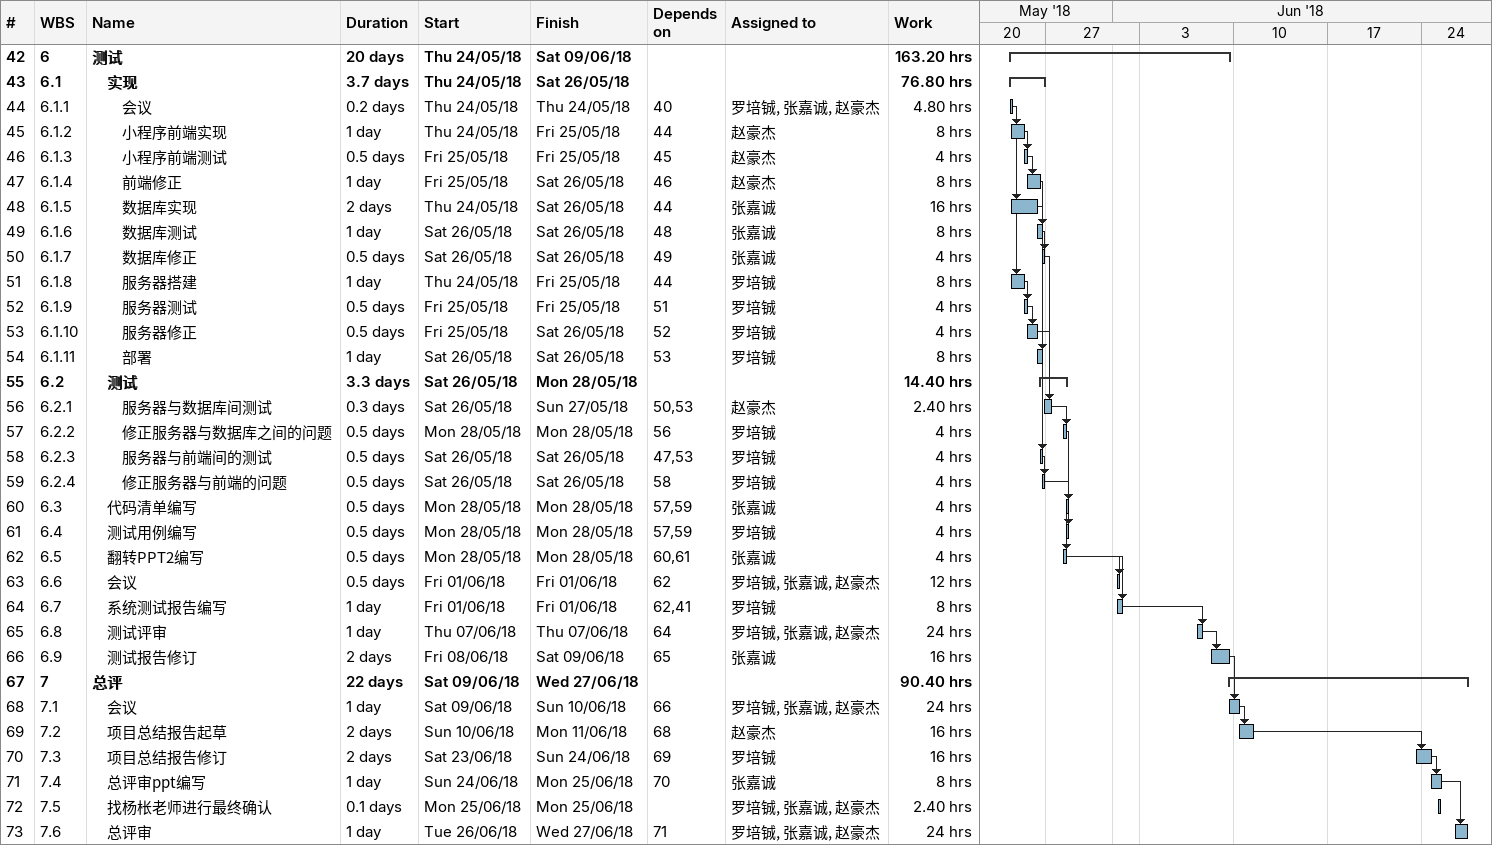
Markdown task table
| ID | WBS | Task | Duration | Start | Finish | Predecessors | Resources | Work (h) |
|---|---|---|---|---|---|---|---|---|
| 42 | 6 | **测试** | 20d | 2018-05-24 | 2018-06-09 |  |  | 163.20 |
| 43 | 6.1 | **实现** | 3.7d | 2018-05-24 | 2018-05-26 |  |  | 76.80 |
| 44 | 6.1.1 | 会议 | 0.2d | 2018-05-24 | 2018-05-24 | 40 | 罗培铖, 张嘉诚, 赵豪杰 | 4.80 |
| 45 | 6.1.2 | 小程序前端实现 | 1d | 2018-05-24 | 2018-05-25 | 44 | 赵豪杰 | 8 |
| 46 | 6.1.3 | 小程序前端测试 | 0.5d | 2018-05-25 | 2018-05-25 | 45 | 赵豪杰 | 4 |
| 47 | 6.1.4 | 前端修正 | 1d | 2018-05-25 | 2018-05-26 | 46 | 赵豪杰 | 8 |
| 48 | 6.1.5 | 数据库实现 | 2d | 2018-05-24 | 2018-05-26 | 44 | 张嘉诚 | 16 |
| 49 | 6.1.6 | 数据库测试 | 1d | 2018-05-26 | 2018-05-26 | 48 | 张嘉诚 | 8 |
| 50 | 6.1.7 | 数据库修正 | 0.5d | 2018-05-26 | 2018-05-26 | 49 | 张嘉诚 | 4 |
| 51 | 6.1.8 | 服务器搭建 | 1d | 2018-05-24 | 2018-05-25 | 44 | 罗培铖 | 8 |
| 52 | 6.1.9 | 服务器测试 | 0.5d | 2018-05-25 | 2018-05-25 | 51 | 罗培铖 | 4 |
| 53 | 6.1.10 | 服务器修正 | 0.5d | 2018-05-25 | 2018-05-26 | 52 | 罗培铖 | 4 |
| 54 | 6.1.11 | 部署 | 1d | 2018-05-26 | 2018-05-26 | 53 | 罗培铖 | 8 |
| 55 | 6.2 | **测试** | 3.3d | 2018-05-26 | 2018-05-28 |  |  | 14.40 |
| 56 | 6.2.1 | 服务器与数据库间测试 | 0.3d | 2018-05-26 | 2018-05-27 | 50, 53 | 赵豪杰 | 2.40 |
| 57 | 6.2.2 | 修正服务器与数据库之间的问题 | 0.5d | 2018-05-28 | 2018-05-28 | 56 | 罗培铖 | 4 |
| 58 | 6.2.3 | 服务器与前端间的测试 | 0.5d | 2018-05-26 | 2018-05-26 | 47, 53 | 罗培铖 | 4 |
| 59 | 6.2.4 | 修正服务器与前端的问题 | 0.5d | 2018-05-26 | 2018-05-26 | 58 | 罗培铖 | 4 |
| 60 | 6.3 | 代码清单编写 | 0.5d | 2018-05-28 | 2018-05-28 | 57, 59 | 张嘉诚 | 4 |
| 61 | 6.4 | 测试用例编写 | 0.5d | 2018-05-28 | 2018-05-28 | 57, 59 | 罗培铖 | 4 |
| 62 | 6.5 | 翻转PPT2编写 | 0.5d | 2018-05-28 | 2018-05-28 | 60, 61 | 张嘉诚 | 4 |
| 63 | 6.6 | 会议 | 0.5d | 2018-06-01 | 2018-06-01 | 62 | 罗培铖, 张嘉诚, 赵豪杰 | 12 |
| 64 | 6.7 | 系统测试报告编写 | 1d | 2018-06-01 | 2018-06-01 | 62, 41 | 罗培铖 | 8 |
| 65 | 6.8 | 测试评审 | 1d | 2018-06-07 | 2018-06-07 | 64 | 罗培铖, 张嘉诚, 赵豪杰 | 24 |
| 66 | 6.9 | 测试报告修订 | 2d | 2018-06-08 | 2018-06-09 | 65 | 张嘉诚 | 16 |
| 67 | 7 | **总评** | 22d | 2018-06-09 | 2018-06-27 |  |  | 90.40 |
| 68 | 7.1 | 会议 | 1d | 2018-06-09 | 2018-06-10 | 66 | 罗培铖, 张嘉诚, 赵豪杰 | 24 |
| 69 | 7.2 | 项目总结报告起草 | 2d | 2018-06-10 | 2018-06-11 | 68 | 赵豪杰 | 16 |
| 70 | 7.3 | 项目总结报告修订 | 2d | 2018-06-23 | 2018-06-24 | 69 | 罗培铖 | 16 |
| 71 | 7.4 | 总评审ppt编写 | 1d | 2018-06-24 | 2018-06-25 | 70 | 张嘉诚 | 8 |
| 72 | 7.5 | 找杨枨老师进行最终确认 | 0.1d | 2018-06-25 | 2018-06-25 |  | 罗培铖, 张嘉诚, 赵豪杰 | 2.40 |
| 73 | 7.6 | 总评审 | 1d | 2018-06-26 | 2018-06-27 | 71 | 罗培铖, 张嘉诚, 赵豪杰 | 24 |
